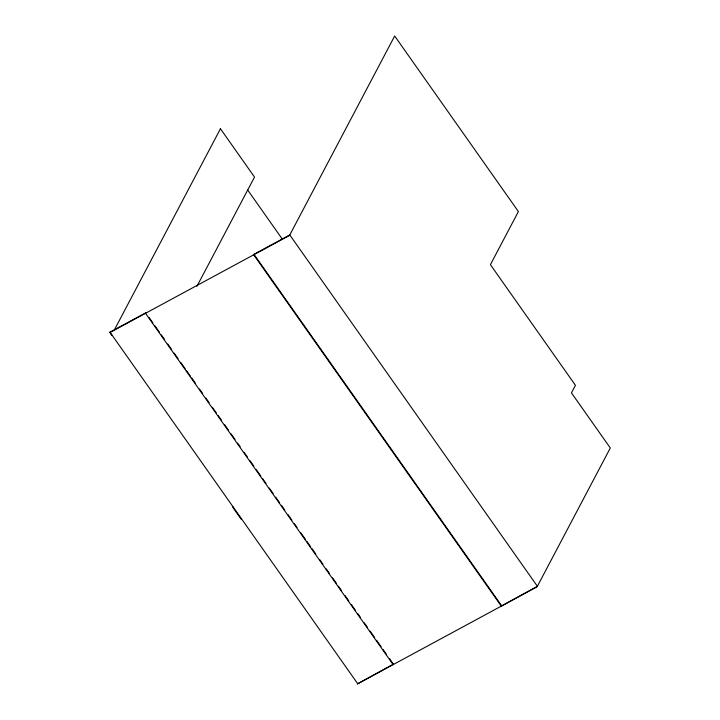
<?xml version="1.0" encoding="UTF-8"?>
<svg xmlns="http://www.w3.org/2000/svg" width="720" height="720" viewBox="0 0 720 720"><rect width="100%" height="100%" fill="white"/><g stroke="black" fill="none" stroke-linecap="round" stroke-linejoin="round"><path stroke-width="1.08" d="M111.807 334.791L111.546 335.277L109.962 332.172L145.782 312.804L145.521 313.29L393.129 664.632L393.39 664.146L389.511 658.647M114.417 329.841L220.446 128.736M196.929 286.326L254.52 177.093L220.356 128.61M253.962 254.313L253.71 254.799L501.309 606.132L537.39 586.287L289.782 234.945L253.962 254.313L501.57 605.655M233.091 506.889L232.83 507.375L241.074 519.066L241.335 518.589M393.39 664.146L357.309 684L537.129 586.764L610.299 448.002L571.437 392.868L575.433 385.308L490.41 264.663L518.4 211.563L394.677 36L289.53 235.431L109.701 332.658M247.698 190.026L282.51 239.418M149.013 317.394L152.892 322.902M154.827 325.647L159.354 332.073M161.298 334.827L164.529 339.408M167.76 343.998L171.639 349.497M174.222 353.169L178.101 358.677M180.693 362.34L185.22 368.766M186.507 370.602L190.386 376.101M191.682 377.937L195.561 383.445M199.44 388.944L202.671 393.534M205.902 398.124L209.133 402.705M212.373 407.295L216.252 412.794M218.187 415.548L221.418 420.138M224.649 424.719L228.528 430.227M231.12 433.899L234.999 439.398M237.582 443.07L240.165 446.742M244.044 452.241L247.275 456.831M249.867 460.494L253.746 466.002M256.329 469.674L260.856 476.091M262.791 478.845L266.031 483.435M269.262 488.016L273.141 493.524M275.724 497.196L279.603 502.695M281.547 505.449L284.778 510.03M288.009 514.62L291.888 520.128M294.471 523.791L297.063 527.463M300.942 532.971L305.46 539.388M306.756 541.224L310.635 546.732M311.931 548.559L315.81 554.067M319.689 559.575L322.92 564.156M326.151 568.746L329.382 573.327M332.613 577.917L336.492 583.425M338.436 586.17L341.667 590.76M344.898 595.35L348.777 600.849M351.36 604.521L355.239 610.02M357.831 613.692L360.414 617.364M364.293 622.863L367.524 627.453M370.116 631.125L374.634 637.542M376.578 640.296L381.105 646.713M383.04 649.467L386.271 654.057M109.962 332.172L357.561 683.514"/></g></svg>
